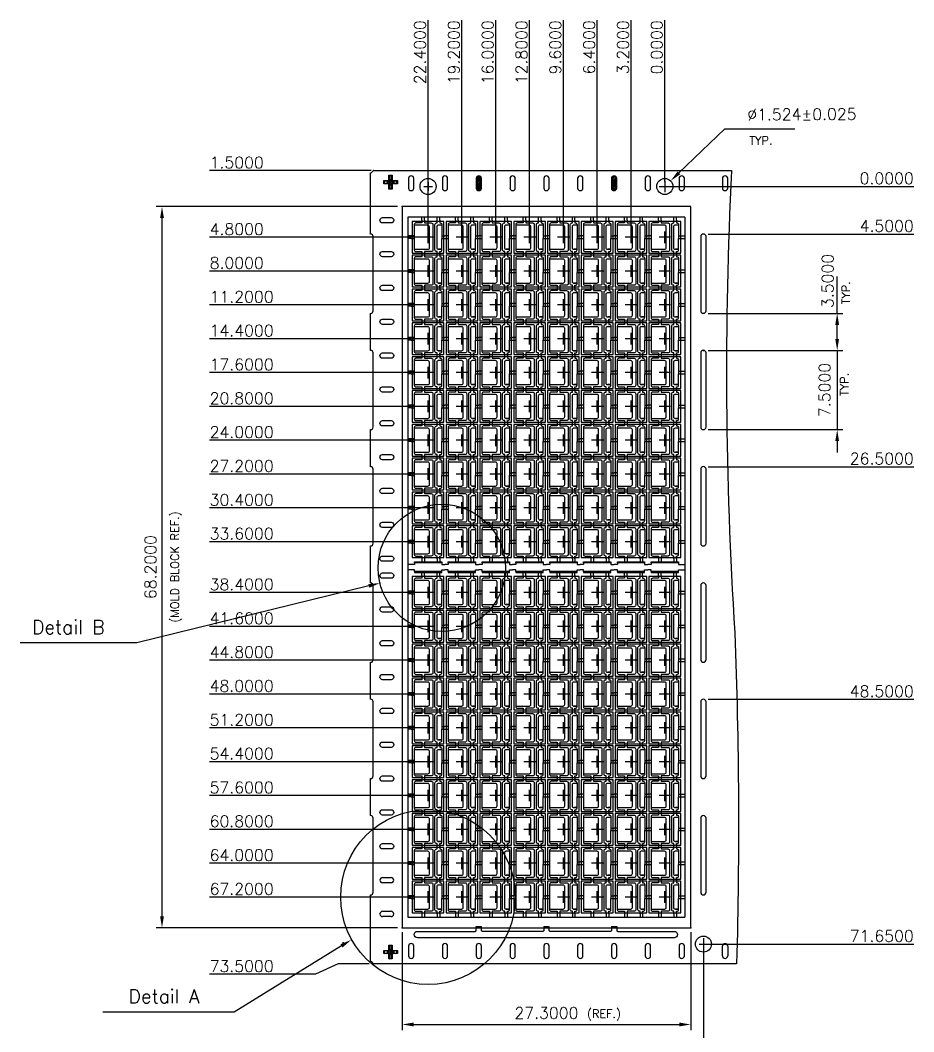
# Model space of a CAD drawing. Extents: x 11 to 275, y 12 to 390.
# Drawn here: x 39.7 to 234.2, y 169.8 to 389.9 of the extents above; entities that cross this region are included whole.
import ezdxf
from ezdxf.enums import TextEntityAlignment as Align
from ezdxf.lldxf.tags import DXFTag

# ---------------------------------------------------------------- set-up
doc = ezdxf.new("R2010")
doc.units = 0
doc.header["$LTSCALE"] = 8
doc.header["$MEASUREMENT"] = 0
for name, color, linetype in [('CEN', 3, 'CENTER'), ('COIN-LINE', 4, 'Continuous'), ('DIM', 7, 'Continuous'), ('LF-LINE', 1, 'Continuous'), ('PKG-OUT', 3, 'HIDDEN')]:
    doc.layers.add(name, color=color, linetype=linetype)
doc.styles.add('SIMPLEX', font='SIMPLEX.shx', dxfattribs={"height": 3})
tags = doc.linetypes.add('CENTER', pattern=[2, 1.25, -0.25, 0.25, -0.25]).pattern_tags.tags
tags[10:11] = [DXFTag(74, 4), DXFTag(75, 0), DXFTag(340, '0'), DXFTag(46, 1.0), DXFTag(50, 0.0), DXFTag(44, 0.0), DXFTag(45, 0.0)]
tags[8:9] = [DXFTag(74, 4), DXFTag(75, 0), DXFTag(340, '0'), DXFTag(46, 1.0), DXFTag(50, 0.0), DXFTag(44, 0.0), DXFTag(45, 0.0)]
tags[6:7] = [DXFTag(74, 4), DXFTag(75, 0), DXFTag(340, '0'), DXFTag(46, 1.0), DXFTag(50, 0.0), DXFTag(44, 0.0), DXFTag(45, 0.0)]
tags[4:5] = [DXFTag(74, 4), DXFTag(75, 0), DXFTag(340, '0'), DXFTag(46, 1.0), DXFTag(50, 0.0), DXFTag(44, 0.0), DXFTag(45, 0.0)]
tags = doc.linetypes.add('HIDDEN', pattern=[0.375, 0.25, -0.125]).pattern_tags.tags
tags[6:7] = [DXFTag(74, 4), DXFTag(75, 0), DXFTag(340, '0'), DXFTag(46, 1.0), DXFTag(50, 0.0), DXFTag(44, 0.0), DXFTag(45, 0.0)]
tags[4:5] = [DXFTag(74, 4), DXFTag(75, 0), DXFTag(340, '0'), DXFTag(46, 1.0), DXFTag(50, 0.0), DXFTag(44, 0.0), DXFTag(45, 0.0)]

# ---------------------------------------------------------------- blocks, each defined once
blk = doc.blocks.new('1')
at = {"layer": 'LF-LINE'}
for points in [[(127.08, 346.35), (127.08, 345.78), (125.82, 345.78, 0.414214), (125.47, 345.43), (125.47, 342.96), (124.78, 342.96)], [(127.66, 346.35), (127.66, 345.78), (129.15, 345.78, -0.414214), (129.5, 345.43), (129.5, 339.91, -0.414214), (129.15, 339.57), (127.66, 339.57), (127.66, 338.99)], [(130.42, 338.99), (130.42, 339.57), (130.3, 339.57, -0.414214), (129.96, 339.91), (129.96, 345.43, -0.414214), (130.3, 345.78), (130.42, 345.78), (130.42, 346.35)], [(130.99, 346.35), (130.99, 345.78), (131.11, 345.78, -0.414214), (131.45, 345.43), (131.45, 342.96), (132.14, 342.96)], [(124.78, 342.39), (125.47, 342.39), (125.47, 339.91, 0.414214), (125.82, 339.57), (127.08, 339.57), (127.08, 338.99)], [(130.99, 338.99), (130.99, 339.57), (131.11, 339.57, 0.414214), (131.45, 339.91), (131.45, 342.39), (132.14, 342.39)]]:
    blk.add_lwpolyline(points, format="xyb", dxfattribs=at)
at = {"layer": 'PKG-OUT'}
for p, q in [((125.47, 342.96), (125.47, 342.39)), ((131.45, 342.96), (131.45, 342.39))]:
    blk.add_line(p, q, dxfattribs=at)
at = {"layer": 'PKG-OUT', "linetype": 'ByBlock', "lineweight": -2}
blk.add_line((131.38, 340.06), (130.75, 340.06), dxfattribs=at)
at = {"layer": 'PKG-OUT'}
blk.add_lwpolyline([(131.91, 346.12), (125.01, 346.12), (125.01, 339.22), (131.91, 339.22)], close=True, dxfattribs=at)
at = {"layer": 'PKG-OUT', "linetype": 'ByBlock'}
for points in [[(125.47, 340.06), (128.42, 340.06, 0.414214), (128.76, 340.41), (128.76, 344.94, 0.414214), (128.42, 345.28), (125.47, 345.28)], [(131.45, 345.28), (130.69, 345.28, 0.414214), (130.35, 344.94), (130.35, 340.41, 0.414214), (130.69, 340.06), (131.45, 340.06)]]:
    blk.add_lwpolyline(points, format="xyb", dxfattribs=at)
blk = doc.blocks.new('2')
at = {"layer": 'LF-LINE'}
for p, q in [((127.08, 272.75), (127.08, 272.06)), ((127.66, 272.75), (127.66, 272.06)), ((130.42, 272.75), (130.42, 272.06)), ((130.99, 272.75), (130.99, 272.06)), ((127.08, 269.07), (127.08, 269.76)), ((127.66, 269.07), (127.66, 269.76)), ((130.42, 269.07), (130.42, 269.76)), ((130.99, 269.07), (130.99, 269.76))]:
    blk.add_line(p, q, dxfattribs=at)
for points in [[(125.49, 271.83), (125.49, 271.49), (124.78, 271.49)], [(131.43, 271.83), (131.43, 271.49), (132.14, 271.49)], [(125.49, 269.99), (125.49, 270.34), (124.78, 270.34)], [(131.43, 269.99), (131.43, 270.34), (132.14, 270.34)]]:
    blk.add_lwpolyline(points, dxfattribs=at)
for points in [[(125.49, 272.06), (131.43, 272.06), (131.43, 271.83), (125.49, 271.83)], [(125.49, 269.99), (125.49, 269.76), (131.43, 269.76), (131.43, 269.99)]]:
    blk.add_lwpolyline(points, close=True, dxfattribs=at)
blk = doc.blocks.new('SH1')
at = {"layer": 'CEN'}
h = blk.add_hatch(dxfattribs=at)
h.set_pattern_fill('ANSI31', color=256, style=0)
h.paths.add_polyline_path([(-158.2, -37.71), (-157.05, -37.71), (-157.05, -38.86), (-156.36, -38.86), (-156.36, -37.71), (-155.21, -37.71), (-155.21, -37.02), (-156.36, -37.02), (-156.36, -35.87), (-157.05, -35.87), (-157.05, -37.02), (-158.2, -37.02)])
h.paths.add_polyline_path([(-156.47, -37.6), (-156.47, -38.75), (-156.93, -38.75), (-156.93, -37.6), (-158.08, -37.6), (-158.08, -37.14), (-156.93, -37.14), (-156.93, -35.99), (-156.47, -35.99), (-156.47, -37.14), (-155.32, -37.14), (-155.32, -37.6)], flags=16)
h = blk.add_hatch(dxfattribs=at)
h.set_pattern_fill('ANSI31', color=256, style=0)
h.set_pattern_definition([(45, (0, -167.44), (-0.08838835, 0.08838835), [])])
h.paths.add_polyline_path([(-158.2, -205.15), (-157.05, -205.15), (-157.05, -206.3), (-156.36, -206.3), (-156.36, -205.15), (-155.21, -205.15), (-155.21, -204.46), (-156.36, -204.46), (-156.36, -203.31), (-157.05, -203.31), (-157.05, -204.46), (-158.2, -204.46)])
h.paths.add_polyline_path([(-156.47, -205.04), (-156.47, -206.19), (-156.93, -206.19), (-156.93, -205.04), (-158.08, -205.04), (-158.08, -204.58), (-156.93, -204.58), (-156.93, -203.43), (-156.47, -203.43), (-156.47, -204.58), (-155.32, -204.58), (-155.32, -205.04)], flags=16)
at = {"layer": 'PKG-OUT'}
h = blk.add_hatch(dxfattribs=at)
h.set_pattern_fill('ANSI31', color=256, scale=2, style=0)
h.paths.add_polyline_path([(-136.92, -36.56, 1), (-138.07, -36.56), (-138.07, -38.63, 1), (-136.92, -38.63)])
h = blk.add_hatch(dxfattribs=at)
h.set_pattern_fill('ANSI31', color=256, scale=2, style=0)
h.paths.add_polyline_path([(-107.48, -36.56, 1), (-108.63, -36.56), (-108.63, -38.63, 1), (-107.48, -38.63)])
for p, q in [((-83.94, -25.74), (-68.71, -25.74)), ((-173.07, -34.84), (-196.07, -34.84)), ((-160.92, -34.84), (-168.07, -34.84)), ((-173.07, -49.33), (-196.07, -49.33)), ((-148.54, -49.33), (-168.07, -49.33)), ((-173.07, -56.69), (-196.07, -56.69)), ((-148.54, -56.69), (-168.07, -56.69)), ((-173.07, -64.05), (-196.07, -64.05)), ((-148.54, -64.05), (-168.07, -64.05)), ((-173.07, -71.41), (-196.07, -71.41)), ((-148.54, -71.41), (-168.07, -71.41)), ((-173.07, -78.77), (-196.07, -78.77)), ((-148.54, -78.77), (-168.07, -78.77)), ((-173.07, -86.13), (-196.07, -86.13)), ((-148.54, -86.13), (-168.07, -86.13)), ((-173.07, -93.49), (-196.07, -93.49)), ((-148.54, -93.49), (-168.07, -93.49)), ((-173.07, -100.85), (-196.07, -100.85)), ((-148.54, -100.85), (-168.07, -100.85)), ((-173.07, -108.21), (-196.07, -108.21)), ((-148.24, -108.21), (-168.07, -108.21)), ((-173.07, -115.57), (-196.07, -115.57)), ((-148.54, -115.57), (-168.07, -115.57)), ((-173.07, -126.61), (-196.07, -126.61)), ((-148.24, -126.61), (-168.07, -126.61)), ((-173.07, -133.97), (-196.07, -133.97)), ((-148.54, -133.97), (-168.07, -133.97)), ((-211.92, -137.58), (-237.29, -137.58)), ((-173.07, -141.33), (-196.07, -141.33)), ((-148.54, -141.33), (-168.07, -141.33)), ((-173.07, -148.69), (-196.07, -148.69)), ((-148.54, -148.69), (-168.07, -148.69)), ((-173.07, -156.05), (-196.07, -156.05)), ((-148.54, -156.05), (-168.07, -156.05)), ((-173.07, -163.41), (-196.07, -163.41)), ((-148.54, -163.41), (-168.07, -163.41)), ((-173.07, -170.77), (-196.07, -170.77)), ((-148.54, -170.77), (-168.07, -170.77)), ((-173.07, -178.13), (-196.07, -178.13)), ((-148.54, -178.13), (-168.07, -178.13)), ((-173.07, -185.49), (-196.07, -185.49)), ((-148.54, -185.49), (-168.07, -185.49)), ((-173.07, -192.85), (-196.07, -192.85)), ((-148.54, -192.85), (-168.07, -192.85)), ((-88.62, -201.78), (-88.62, -214.34)), ((-161.38, -207.34), (-168.07, -207.34)), ((-173.07, -209.64), (-196.07, -209.64)), ((-190.72, -217.87), (-219.34, -217.87)), ((-88.62, -219.34), (-88.62, -234.98))]:
    blk.add_line(p, q)
for centre, radius in [((-145.57, -121.26), 13.85), ((-148.54, -192.85), 19.01)]:
    blk.add_circle(centre, radius)
at = {"layer": 'CEN'}
for p, q in [((-155.87, -37.37), (-157.53, -37.37)), ((-156.7, -38.06), (-156.7, -36.68)), ((-148.54, -37.36), (-148.54, -39.21)), ((-149.46, -38.29), (-147.61, -38.29)), ((-97.8, -38.29), (-96.23, -38.29)), ((-97.02, -37.5), (-97.02, -39.07)), ((-88.62, -202.15), (-88.62, -204.01)), ((-156.7, -204.12), (-156.7, -205.5)), ((-89.55, -203.08), (-87.69, -203.08)), ((-155.87, -204.81), (-157.53, -204.81))]:
    blk.add_line(p, q, dxfattribs=at)
at = {"layer": 'CEN', "lineweight": -2}
for p, q in [((-97.02, -37.04), (-97.02, -39.54)), ((-98.27, -38.29), (-95.77, -38.29))]:
    blk.add_line(p, q, dxfattribs=at)
at = {"layer": 'CEN', "ltscale": 0.01}
for p, q in [((-148.54, -50.59), (-148.54, -48.06)), ((-141.18, -50.59), (-141.18, -48.06)), ((-133.82, -50.59), (-133.82, -48.06)), ((-126.46, -50.59), (-126.46, -48.06)), ((-119.1, -50.59), (-119.1, -48.06)), ((-111.74, -50.59), (-111.74, -48.06)), ((-104.38, -50.59), (-104.38, -48.06)), ((-97.02, -50.59), (-97.02, -48.06)), ((-147.27, -49.33), (-149.8, -49.33)), ((-139.91, -49.33), (-142.44, -49.33)), ((-132.55, -49.33), (-135.08, -49.33)), ((-125.19, -49.33), (-127.72, -49.33)), ((-117.83, -49.33), (-120.36, -49.33)), ((-110.47, -49.33), (-113, -49.33)), ((-103.11, -49.33), (-105.64, -49.33)), ((-95.75, -49.33), (-98.28, -49.33)), ((-147.27, -56.69), (-149.8, -56.69)), ((-148.54, -57.95), (-148.54, -55.42)), ((-139.91, -56.69), (-142.44, -56.69)), ((-141.18, -57.95), (-141.18, -55.42)), ((-132.55, -56.69), (-135.08, -56.69)), ((-133.82, -57.95), (-133.82, -55.42)), ((-125.19, -56.69), (-127.72, -56.69)), ((-126.46, -57.95), (-126.46, -55.42)), ((-117.83, -56.69), (-120.36, -56.69)), ((-119.1, -57.95), (-119.1, -55.42)), ((-110.47, -56.69), (-113, -56.69)), ((-111.74, -57.95), (-111.74, -55.42)), ((-103.11, -56.69), (-105.64, -56.69)), ((-104.38, -57.95), (-104.38, -55.42)), ((-95.75, -56.69), (-98.28, -56.69)), ((-97.02, -57.95), (-97.02, -55.42)), ((-148.54, -65.31), (-148.54, -62.78)), ((-141.18, -65.31), (-141.18, -62.78)), ((-133.82, -65.31), (-133.82, -62.78)), ((-126.46, -65.31), (-126.46, -62.78)), ((-119.1, -65.31), (-119.1, -62.78)), ((-111.74, -65.31), (-111.74, -62.78)), ((-104.38, -65.31), (-104.38, -62.78)), ((-97.02, -65.31), (-97.02, -62.78)), ((-147.27, -64.05), (-149.8, -64.05)), ((-139.91, -64.05), (-142.44, -64.05)), ((-132.55, -64.05), (-135.08, -64.05)), ((-125.19, -64.05), (-127.72, -64.05)), ((-117.83, -64.05), (-120.36, -64.05)), ((-110.47, -64.05), (-113, -64.05)), ((-103.11, -64.05), (-105.64, -64.05)), ((-95.75, -64.05), (-98.28, -64.05)), ((-148.54, -72.67), (-148.54, -70.14)), ((-141.18, -72.67), (-141.18, -70.14)), ((-133.82, -72.67), (-133.82, -70.14)), ((-126.46, -72.67), (-126.46, -70.14)), ((-119.1, -72.67), (-119.1, -70.14)), ((-111.74, -72.67), (-111.74, -70.14)), ((-104.38, -72.67), (-104.38, -70.14)), ((-97.02, -72.67), (-97.02, -70.14)), ((-147.27, -71.41), (-149.8, -71.41)), ((-139.91, -71.41), (-142.44, -71.41)), ((-132.55, -71.41), (-135.08, -71.41)), ((-125.19, -71.41), (-127.72, -71.41)), ((-117.83, -71.41), (-120.36, -71.41)), ((-110.47, -71.41), (-113, -71.41)), ((-103.11, -71.41), (-105.64, -71.41)), ((-95.75, -71.41), (-98.28, -71.41)), ((-147.27, -78.77), (-149.8, -78.77)), ((-148.54, -80.03), (-148.54, -77.5)), ((-139.91, -78.77), (-142.44, -78.77)), ((-141.18, -80.03), (-141.18, -77.5)), ((-132.55, -78.77), (-135.08, -78.77)), ((-133.82, -80.03), (-133.82, -77.5)), ((-125.19, -78.77), (-127.72, -78.77)), ((-126.46, -80.03), (-126.46, -77.5)), ((-117.83, -78.77), (-120.36, -78.77)), ((-119.1, -80.03), (-119.1, -77.5)), ((-110.47, -78.77), (-113, -78.77)), ((-111.74, -80.03), (-111.74, -77.5)), ((-103.11, -78.77), (-105.64, -78.77)), ((-104.38, -80.03), (-104.38, -77.5)), ((-95.75, -78.77), (-98.28, -78.77)), ((-97.02, -80.03), (-97.02, -77.5)), ((-148.54, -87.39), (-148.54, -84.86)), ((-141.18, -87.39), (-141.18, -84.86)), ((-133.82, -87.39), (-133.82, -84.86)), ((-126.46, -87.39), (-126.46, -84.86)), ((-119.1, -87.39), (-119.1, -84.86)), ((-111.74, -87.39), (-111.74, -84.86)), ((-104.38, -87.39), (-104.38, -84.86)), ((-97.02, -87.39), (-97.02, -84.86)), ((-147.27, -86.13), (-149.8, -86.13)), ((-139.91, -86.13), (-142.44, -86.13)), ((-132.55, -86.13), (-135.08, -86.13)), ((-125.19, -86.13), (-127.72, -86.13)), ((-117.83, -86.13), (-120.36, -86.13)), ((-110.47, -86.13), (-113, -86.13)), ((-103.11, -86.13), (-105.64, -86.13)), ((-95.75, -86.13), (-98.28, -86.13)), ((-148.54, -94.75), (-148.54, -92.22)), ((-141.18, -94.75), (-141.18, -92.22)), ((-133.82, -94.75), (-133.82, -92.22)), ((-126.46, -94.75), (-126.46, -92.22)), ((-119.1, -94.75), (-119.1, -92.22)), ((-111.74, -94.75), (-111.74, -92.22)), ((-104.38, -94.75), (-104.38, -92.22)), ((-97.02, -94.75), (-97.02, -92.22)), ((-147.27, -93.49), (-149.8, -93.49)), ((-139.91, -93.49), (-142.44, -93.49)), ((-132.55, -93.49), (-135.08, -93.49)), ((-125.19, -93.49), (-127.72, -93.49)), ((-117.83, -93.49), (-120.36, -93.49)), ((-110.47, -93.49), (-113, -93.49)), ((-103.11, -93.49), (-105.64, -93.49)), ((-95.75, -93.49), (-98.28, -93.49)), ((-147.27, -100.85), (-149.8, -100.85)), ((-148.54, -102.11), (-148.54, -99.58)), ((-139.91, -100.85), (-142.44, -100.85)), ((-141.18, -102.11), (-141.18, -99.58)), ((-132.55, -100.85), (-135.08, -100.85)), ((-133.82, -102.11), (-133.82, -99.58)), ((-125.19, -100.85), (-127.72, -100.85)), ((-126.46, -102.11), (-126.46, -99.58)), ((-117.83, -100.85), (-120.36, -100.85)), ((-119.1, -102.11), (-119.1, -99.58)), ((-110.47, -100.85), (-113, -100.85)), ((-111.74, -102.11), (-111.74, -99.58)), ((-103.11, -100.85), (-105.64, -100.85)), ((-104.38, -102.11), (-104.38, -99.58)), ((-95.75, -100.85), (-98.28, -100.85)), ((-97.02, -102.11), (-97.02, -99.58)), ((-148.54, -109.47), (-148.54, -106.94)), ((-141.18, -109.47), (-141.18, -106.94)), ((-133.82, -109.47), (-133.82, -106.94)), ((-126.46, -109.47), (-126.46, -106.94)), ((-119.1, -109.47), (-119.1, -106.94)), ((-111.74, -109.47), (-111.74, -106.94)), ((-104.38, -109.47), (-104.38, -106.94)), ((-97.02, -109.47), (-97.02, -106.94)), ((-147.27, -108.21), (-149.8, -108.21)), ((-139.91, -108.21), (-142.44, -108.21)), ((-132.55, -108.21), (-135.08, -108.21)), ((-125.19, -108.21), (-127.72, -108.21)), ((-117.83, -108.21), (-120.36, -108.21)), ((-110.47, -108.21), (-113, -108.21)), ((-103.11, -108.21), (-105.64, -108.21)), ((-95.75, -108.21), (-98.28, -108.21)), ((-148.54, -116.83), (-148.54, -114.3)), ((-141.18, -116.83), (-141.18, -114.3)), ((-133.82, -116.83), (-133.82, -114.3)), ((-126.46, -116.83), (-126.46, -114.3)), ((-119.1, -116.83), (-119.1, -114.3)), ((-111.74, -116.83), (-111.74, -114.3)), ((-104.38, -116.83), (-104.38, -114.3)), ((-97.02, -116.83), (-97.02, -114.3)), ((-147.27, -115.57), (-149.8, -115.57)), ((-139.91, -115.57), (-142.44, -115.57)), ((-132.55, -115.57), (-135.08, -115.57)), ((-125.19, -115.57), (-127.72, -115.57)), ((-117.83, -115.57), (-120.36, -115.57)), ((-110.47, -115.57), (-113, -115.57)), ((-103.11, -115.57), (-105.64, -115.57)), ((-95.75, -115.57), (-98.28, -115.57)), ((-148.54, -127.87), (-148.54, -125.34)), ((-141.18, -127.87), (-141.18, -125.34)), ((-133.82, -127.87), (-133.82, -125.34)), ((-126.46, -127.87), (-126.46, -125.34)), ((-119.1, -127.87), (-119.1, -125.34)), ((-111.74, -127.87), (-111.74, -125.34)), ((-104.38, -127.87), (-104.38, -125.34)), ((-97.02, -127.87), (-97.02, -125.34)), ((-147.27, -126.61), (-149.8, -126.61)), ((-139.91, -126.61), (-142.44, -126.61)), ((-132.55, -126.61), (-135.08, -126.61)), ((-125.19, -126.61), (-127.72, -126.61)), ((-117.83, -126.61), (-120.36, -126.61)), ((-110.47, -126.61), (-113, -126.61)), ((-103.11, -126.61), (-105.64, -126.61)), ((-95.75, -126.61), (-98.28, -126.61)), ((-147.27, -133.97), (-149.8, -133.97)), ((-148.54, -135.23), (-148.54, -132.7)), ((-139.91, -133.97), (-142.44, -133.97)), ((-141.18, -135.23), (-141.18, -132.7)), ((-132.55, -133.97), (-135.08, -133.97)), ((-133.82, -135.23), (-133.82, -132.7)), ((-125.19, -133.97), (-127.72, -133.97)), ((-126.46, -135.23), (-126.46, -132.7)), ((-117.83, -133.97), (-120.36, -133.97)), ((-119.1, -135.23), (-119.1, -132.7)), ((-110.47, -133.97), (-113, -133.97)), ((-111.74, -135.23), (-111.74, -132.7)), ((-103.11, -133.97), (-105.64, -133.97)), ((-104.38, -135.23), (-104.38, -132.7)), ((-95.75, -133.97), (-98.28, -133.97)), ((-97.02, -135.23), (-97.02, -132.7)), ((-148.54, -142.59), (-148.54, -140.06)), ((-141.18, -142.59), (-141.18, -140.06)), ((-133.82, -142.59), (-133.82, -140.06)), ((-126.46, -142.59), (-126.46, -140.06)), ((-119.1, -142.59), (-119.1, -140.06)), ((-111.74, -142.59), (-111.74, -140.06)), ((-104.38, -142.59), (-104.38, -140.06)), ((-97.02, -142.59), (-97.02, -140.06)), ((-147.27, -141.33), (-149.8, -141.33)), ((-139.91, -141.33), (-142.44, -141.33)), ((-132.55, -141.33), (-135.08, -141.33)), ((-125.19, -141.33), (-127.72, -141.33)), ((-117.83, -141.33), (-120.36, -141.33)), ((-110.47, -141.33), (-113, -141.33)), ((-103.11, -141.33), (-105.64, -141.33)), ((-95.75, -141.33), (-98.28, -141.33)), ((-147.27, -148.69), (-149.8, -148.69)), ((-148.54, -149.95), (-148.54, -147.42)), ((-139.91, -148.69), (-142.44, -148.69)), ((-141.18, -149.95), (-141.18, -147.42)), ((-132.55, -148.69), (-135.08, -148.69)), ((-133.82, -149.95), (-133.82, -147.42)), ((-125.19, -148.69), (-127.72, -148.69)), ((-126.46, -149.95), (-126.46, -147.42)), ((-117.83, -148.69), (-120.36, -148.69)), ((-119.1, -149.95), (-119.1, -147.42)), ((-110.47, -148.69), (-113, -148.69)), ((-111.74, -149.95), (-111.74, -147.42)), ((-103.11, -148.69), (-105.64, -148.69)), ((-104.38, -149.95), (-104.38, -147.42)), ((-95.75, -148.69), (-98.28, -148.69)), ((-97.02, -149.95), (-97.02, -147.42)), ((-147.27, -156.05), (-149.8, -156.05)), ((-148.54, -157.31), (-148.54, -154.78)), ((-139.91, -156.05), (-142.44, -156.05)), ((-141.18, -157.31), (-141.18, -154.78)), ((-132.55, -156.05), (-135.08, -156.05)), ((-133.82, -157.31), (-133.82, -154.78)), ((-125.19, -156.05), (-127.72, -156.05)), ((-126.46, -157.31), (-126.46, -154.78)), ((-117.83, -156.05), (-120.36, -156.05)), ((-119.1, -157.31), (-119.1, -154.78)), ((-110.47, -156.05), (-113, -156.05)), ((-111.74, -157.31), (-111.74, -154.78)), ((-103.11, -156.05), (-105.64, -156.05)), ((-104.38, -157.31), (-104.38, -154.78)), ((-95.75, -156.05), (-98.28, -156.05)), ((-97.02, -157.31), (-97.02, -154.78)), ((-148.54, -164.67), (-148.54, -162.14)), ((-141.18, -164.67), (-141.18, -162.14)), ((-133.82, -164.67), (-133.82, -162.14)), ((-126.46, -164.67), (-126.46, -162.14)), ((-119.1, -164.67), (-119.1, -162.14)), ((-111.74, -164.67), (-111.74, -162.14)), ((-104.38, -164.67), (-104.38, -162.14)), ((-97.02, -164.67), (-97.02, -162.14)), ((-147.27, -163.41), (-149.8, -163.41)), ((-139.91, -163.41), (-142.44, -163.41)), ((-132.55, -163.41), (-135.08, -163.41)), ((-125.19, -163.41), (-127.72, -163.41)), ((-117.83, -163.41), (-120.36, -163.41)), ((-110.47, -163.41), (-113, -163.41)), ((-103.11, -163.41), (-105.64, -163.41)), ((-95.75, -163.41), (-98.28, -163.41)), ((-147.27, -170.77), (-149.8, -170.77)), ((-148.54, -172.03), (-148.54, -169.5)), ((-139.91, -170.77), (-142.44, -170.77)), ((-141.18, -172.03), (-141.18, -169.5)), ((-132.55, -170.77), (-135.08, -170.77)), ((-133.82, -172.03), (-133.82, -169.5)), ((-125.19, -170.77), (-127.72, -170.77)), ((-126.46, -172.03), (-126.46, -169.5)), ((-117.83, -170.77), (-120.36, -170.77)), ((-119.1, -172.03), (-119.1, -169.5)), ((-110.47, -170.77), (-113, -170.77)), ((-111.74, -172.03), (-111.74, -169.5)), ((-103.11, -170.77), (-105.64, -170.77)), ((-104.38, -172.03), (-104.38, -169.5)), ((-95.75, -170.77), (-98.28, -170.77)), ((-97.02, -172.03), (-97.02, -169.5)), ((-147.27, -178.13), (-149.8, -178.13)), ((-148.54, -179.39), (-148.54, -176.86)), ((-139.91, -178.13), (-142.44, -178.13)), ((-141.18, -179.39), (-141.18, -176.86)), ((-132.55, -178.13), (-135.08, -178.13)), ((-133.82, -179.39), (-133.82, -176.86)), ((-125.19, -178.13), (-127.72, -178.13)), ((-126.46, -179.39), (-126.46, -176.86)), ((-117.83, -178.13), (-120.36, -178.13)), ((-119.1, -179.39), (-119.1, -176.86)), ((-110.47, -178.13), (-113, -178.13)), ((-111.74, -179.39), (-111.74, -176.86)), ((-103.11, -178.13), (-105.64, -178.13)), ((-104.38, -179.39), (-104.38, -176.86)), ((-95.75, -178.13), (-98.28, -178.13)), ((-97.02, -179.39), (-97.02, -176.86)), ((-148.54, -186.75), (-148.54, -184.22)), ((-141.18, -186.75), (-141.18, -184.22)), ((-133.82, -186.75), (-133.82, -184.22)), ((-126.46, -186.75), (-126.46, -184.22)), ((-119.1, -186.75), (-119.1, -184.22)), ((-111.74, -186.75), (-111.74, -184.22)), ((-104.38, -186.75), (-104.38, -184.22)), ((-97.02, -186.75), (-97.02, -184.22)), ((-147.27, -185.49), (-149.8, -185.49)), ((-139.91, -185.49), (-142.44, -185.49)), ((-132.55, -185.49), (-135.08, -185.49)), ((-125.19, -185.49), (-127.72, -185.49)), ((-117.83, -185.49), (-120.36, -185.49)), ((-110.47, -185.49), (-113, -185.49)), ((-103.11, -185.49), (-105.64, -185.49)), ((-95.75, -185.49), (-98.28, -185.49)), ((-147.27, -192.85), (-149.8, -192.85)), ((-148.54, -194.11), (-148.54, -191.58)), ((-139.91, -192.85), (-142.44, -192.85)), ((-141.18, -194.11), (-141.18, -191.58)), ((-132.55, -192.85), (-135.08, -192.85)), ((-133.82, -194.11), (-133.82, -191.58)), ((-125.19, -192.85), (-127.72, -192.85)), ((-126.46, -194.11), (-126.46, -191.58)), ((-117.83, -192.85), (-120.36, -192.85)), ((-119.1, -194.11), (-119.1, -191.58)), ((-110.47, -192.85), (-113, -192.85)), ((-111.74, -194.11), (-111.74, -191.58)), ((-103.11, -192.85), (-105.64, -192.85)), ((-104.38, -194.11), (-104.38, -191.58)), ((-95.75, -192.85), (-98.28, -192.85)), ((-97.02, -194.11), (-97.02, -191.58))]:
    blk.add_line(p, q, dxfattribs=at)
at = {"layer": 'COIN-LINE'}
for p, q in [((-148.54, -27.84), (-148.54, -22.84)), ((-141.18, -27.84), (-141.18, -22.84)), ((-133.82, -27.84), (-133.82, -22.84)), ((-126.46, -27.84), (-126.46, -22.84)), ((-119.1, -27.84), (-119.1, -22.84)), ((-111.74, -27.84), (-111.74, -22.84)), ((-104.38, -27.84), (-104.38, -22.84)), ((-97.02, -27.84), (-97.02, -22.84)), ((-168.07, -34.84), (-173.07, -34.84)), ((-70.85, -38.29), (-65.85, -38.29)), ((-168.07, -49.33), (-173.07, -49.33)), ((-70.85, -48.64), (-65.85, -48.64)), ((-168.07, -56.69), (-173.07, -56.69)), ((-168.07, -64.05), (-173.07, -64.05)), ((-168.07, -71.41), (-173.07, -71.41)), ((-168.07, -78.77), (-173.07, -78.77)), ((-168.07, -86.13), (-173.07, -86.13)), ((-168.07, -93.49), (-173.07, -93.49)), ((-168.07, -100.85), (-173.07, -100.85)), ((-70.85, -99.24), (-65.85, -99.24)), ((-168.07, -108.21), (-173.07, -108.21)), ((-168.07, -115.57), (-173.07, -115.57)), ((-168.07, -126.61), (-173.07, -126.61)), ((-168.07, -133.97), (-173.07, -133.97)), ((-168.07, -141.33), (-173.07, -141.33)), ((-168.07, -148.69), (-173.07, -148.69)), ((-70.85, -149.84), (-65.85, -149.84)), ((-168.07, -156.05), (-173.07, -156.05)), ((-168.07, -163.41), (-173.07, -163.41)), ((-168.07, -170.77), (-173.07, -170.77)), ((-168.07, -178.13), (-173.07, -178.13)), ((-168.07, -185.49), (-173.07, -185.49)), ((-168.07, -192.85), (-173.07, -192.85)), ((-70.85, -203.08), (-65.85, -203.08)), ((-168.07, -207.34), (-173.07, -209.64)), ((-88.62, -214.34), (-88.62, -219.34))]:
    blk.add_line(p, q, dxfattribs=at)
at = {"layer": 'DIM'}
for p, q in [((-148.54, -22.84), (-148.54, -2.14)), ((-141.18, -22.84), (-141.18, -2.14)), ((-133.82, -22.84), (-133.82, -2.14)), ((-126.46, -22.84), (-126.46, -2.14)), ((-119.1, -22.84), (-119.1, -2.14)), ((-111.74, -22.84), (-111.74, -2.14)), ((-104.38, -22.84), (-104.38, -2.14)), ((-97.02, -22.84), (-97.02, -2.14)), ((-148.54, -37.29), (-148.54, -27.84)), ((-148.54, -48.33), (-148.54, -27.84)), ((-141.18, -48.33), (-141.18, -27.84)), ((-133.82, -48.33), (-133.82, -27.84)), ((-126.46, -48.33), (-126.46, -27.84)), ((-119.1, -48.33), (-119.1, -27.84)), ((-111.74, -48.33), (-111.74, -27.84)), ((-104.38, -48.33), (-104.38, -27.84)), ((-97.02, -37.29), (-97.02, -27.84)), ((-95.77, -38.29), (-70.85, -38.29)), ((-65.85, -38.29), (-42.85, -38.29)), ((-87.62, -48.64), (-70.85, -48.64)), ((-65.85, -48.64), (-42.85, -48.64)), ((-59.52, -73.94), (-59.51, -91.19)), ((-87.62, -99.24), (-70.85, -99.24)), ((-65.85, -99.24), (-42.85, -99.24)), ((-87.62, -149.84), (-70.85, -149.84)), ((-65.85, -149.84), (-42.85, -149.84)), ((-87.69, -203.08), (-70.85, -203.08)), ((-65.85, -203.08), (-42.85, -203.08))]:
    blk.add_line(p, q, dxfattribs=at)
at = {"layer": 'DIM', "lineweight": -2}
for p, q in [((-93.95, -35.34), (-83.94, -25.74)), ((-59.52, -65.89), (-59.52, -57.89)), ((-87.62, -65.89), (-58.27, -65.89)), ((-59.52, -71.44), (-59.52, -68.39)), ((-59.51, -71.44), (-59.51, -68.94)), ((-87.62, -73.94), (-58.26, -73.94)), ((-87.62, -73.94), (-58.27, -73.94)), ((-87.62, -91.19), (-58.26, -91.19)), ((-59.51, -93.69), (-59.51, -96.19)), ((-161.44, -125.16), (-211.92, -137.58)), ((-167.38, -203.47), (-190.72, -217.87))]:
    blk.add_line(p, q, dxfattribs=at)
at = {"layer": 'DIM', "color": 7, "lineweight": -2}
for p, q in [((-155.17, -42.66), (-207.69, -42.66)), ((-206.44, -45.16), (-206.44, -197.02)), ((-155.17, -199.52), (-207.69, -199.52)), ((-154.17, -200.52), (-154.17, -221.82)), ((-91.38, -200.52), (-91.38, -221.82)), ((-151.67, -220.57), (-93.88, -220.57))]:
    blk.add_line(p, q, dxfattribs=at)
at = {"layer": 'DIM', "color": 7}
for p in [(-160.38, -34.84), (-154.17, -42.66), (-154.17, -199.52), (-154.17, -199.52), (-91.38, -199.52)]:
    blk.add_point(p, dxfattribs=at)
at = {"layer": 'DIM'}
for p in [(-88.62, -73.94), (-88.62, -73.94), (-132.12, -117.95), (-159.01, -124.57), (-134.66, -182.86), (-167.02, -202.83)]:
    blk.add_point(p, dxfattribs=at)
for points in [[(-95.75, -37.07), (-93.66, -35.64), (-94.24, -35.04)], [(-59.52, -65.89), (-59.1, -68.39), (-59.93, -68.39)], [(-59.51, -73.94), (-59.1, -71.44), (-59.93, -71.44)], [(-59.52, -73.94), (-59.1, -71.44), (-59.93, -71.44)], [(-59.51, -91.19), (-59.1, -93.69), (-59.93, -93.69)], [(-159.01, -124.57), (-161.54, -124.76), (-161.34, -125.57)], [(-165.25, -202.16), (-167.6, -203.11), (-167.16, -203.82)]]:
    blk.add_solid(points, dxfattribs=at)
at = {"layer": 'DIM', "color": 7}
for points in [[(-206.44, -42.66), (-206.85, -45.16), (-206.02, -45.16)], [(-206.44, -199.52), (-206.85, -197.02), (-206.02, -197.02)], [(-154.17, -220.57), (-151.67, -220.98), (-151.67, -220.15)], [(-91.38, -220.57), (-93.88, -220.98), (-93.88, -220.15)]]:
    blk.add_solid(points, dxfattribs=at)
at = {"layer": 'LF-LINE'}
for p, q in [((-160.38, -34.84), (-82.52, -34.84)), ((-161.07, -48.64), (-161.07, -35.34)), ((-152.79, -36.56), (-152.79, -38.63)), ((-151.64, -38.63), (-151.64, -36.56)), ((-145.43, -36.56), (-145.43, -38.63)), ((-144.28, -38.63), (-144.28, -36.56)), ((-130.71, -36.56), (-130.71, -38.63)), ((-129.56, -38.63), (-129.56, -36.56)), ((-123.35, -36.56), (-123.35, -38.63)), ((-122.2, -38.63), (-122.2, -36.56)), ((-115.99, -36.56), (-115.99, -38.63)), ((-114.84, -38.63), (-114.84, -36.56)), ((-101.27, -36.56), (-101.27, -38.63)), ((-100.12, -38.63), (-100.12, -36.56)), ((-93.91, -36.56), (-93.91, -38.63)), ((-92.76, -38.63), (-92.76, -36.56)), ((-84.48, -36.56), (-84.48, -38.63)), ((-83.33, -38.63), (-83.33, -36.56)), ((-152.91, -44.96), (-152.91, -197.22)), ((-92.65, -44.96), (-152.91, -44.96)), ((-149.92, -45.65), (-149.92, -44.96)), ((-149.34, -45.65), (-149.34, -44.96)), ((-146.58, -45.65), (-146.58, -44.96)), ((-146.01, -45.65), (-146.01, -44.96)), ((-142.56, -45.65), (-142.56, -44.96)), ((-141.98, -45.65), (-141.98, -44.96)), ((-139.22, -45.65), (-139.22, -44.96)), ((-138.65, -45.65), (-138.65, -44.96)), ((-135.2, -45.65), (-135.2, -44.96)), ((-134.62, -45.65), (-134.62, -44.96)), ((-131.86, -45.65), (-131.86, -44.96)), ((-131.29, -45.65), (-131.29, -44.96)), ((-127.84, -45.65), (-127.84, -44.96)), ((-127.26, -45.65), (-127.26, -44.96)), ((-124.5, -45.65), (-124.5, -44.96)), ((-123.93, -45.65), (-123.93, -44.96)), ((-120.48, -45.65), (-120.48, -44.96)), ((-119.9, -45.65), (-119.9, -44.96)), ((-117.14, -45.65), (-117.14, -44.96)), ((-116.57, -45.65), (-116.57, -44.96)), ((-113.12, -45.65), (-113.12, -44.96)), ((-112.54, -45.65), (-112.54, -44.96)), ((-109.78, -45.65), (-109.78, -44.96)), ((-109.21, -45.65), (-109.21, -44.96)), ((-105.76, -45.65), (-105.76, -44.96)), ((-105.18, -45.65), (-105.18, -44.96)), ((-102.42, -45.65), (-102.42, -44.96)), ((-101.85, -45.65), (-101.85, -44.96)), ((-98.4, -45.65), (-98.4, -44.96)), ((-97.82, -45.65), (-97.82, -44.96)), ((-95.06, -45.65), (-95.06, -44.96)), ((-94.49, -45.65), (-94.49, -44.96)), ((-92.65, -44.96), (-92.65, -197.22)), ((-152.22, -49.04), (-152.91, -49.04)), ((-152.22, -49.61), (-152.91, -49.61)), ((-93.34, -49.04), (-92.65, -49.04)), ((-93.34, -49.61), (-92.65, -49.61)), ((-152.22, -56.4), (-152.91, -56.4)), ((-152.22, -56.97), (-152.91, -56.97)), ((-93.34, -56.4), (-92.65, -56.4)), ((-93.34, -56.97), (-92.65, -56.97)), ((-152.22, -63.76), (-152.91, -63.76)), ((-93.34, -63.76), (-92.65, -63.76)), ((-161.07, -73.94), (-161.07, -65.89)), ((-152.22, -64.33), (-152.91, -64.33)), ((-93.34, -64.33), (-92.65, -64.33)), ((-152.22, -71.12), (-152.91, -71.12)), ((-152.22, -71.69), (-152.91, -71.69)), ((-93.34, -71.12), (-92.65, -71.12)), ((-93.34, -71.69), (-92.65, -71.69)), ((-152.22, -78.48), (-152.91, -78.48)), ((-152.22, -79.05), (-152.91, -79.05)), ((-93.34, -78.48), (-92.65, -78.48)), ((-93.34, -79.05), (-92.65, -79.05)), ((-152.22, -85.84), (-152.91, -85.84)), ((-152.22, -86.41), (-152.91, -86.41)), ((-93.34, -85.84), (-92.65, -85.84)), ((-93.34, -86.41), (-92.65, -86.41)), ((-161.07, -99.24), (-161.07, -91.19)), ((-152.22, -93.2), (-152.91, -93.2)), ((-152.22, -93.77), (-152.91, -93.77)), ((-93.34, -93.2), (-92.65, -93.2)), ((-93.34, -93.77), (-92.65, -93.77)), ((-152.22, -100.56), (-152.91, -100.56)), ((-152.22, -101.13), (-152.91, -101.13)), ((-93.34, -100.56), (-92.65, -100.56)), ((-93.34, -101.13), (-92.65, -101.13)), ((-152.22, -107.92), (-152.91, -107.92)), ((-152.22, -108.49), (-152.91, -108.49)), ((-93.34, -107.92), (-92.65, -107.92)), ((-93.34, -108.49), (-92.65, -108.49)), ((-161.07, -124.54), (-161.07, -116.49)), ((-152.22, -115.28), (-152.91, -115.28)), ((-152.22, -115.85), (-152.91, -115.85)), ((-93.34, -115.28), (-92.65, -115.28)), ((-93.34, -115.85), (-92.65, -115.85)), ((-152.22, -120.51), (-152.91, -120.51)), ((-93.34, -120.51), (-92.65, -120.51)), ((-152.22, -121.66), (-152.91, -121.66)), ((-93.34, -121.66), (-92.65, -121.66)), ((-152.22, -126.32), (-152.91, -126.32)), ((-152.22, -126.89), (-152.91, -126.89)), ((-93.34, -126.32), (-92.65, -126.32)), ((-93.34, -126.89), (-92.65, -126.89)), ((-152.22, -133.68), (-152.91, -133.68)), ((-93.34, -133.68), (-92.65, -133.68)), ((-152.22, -134.25), (-152.91, -134.25)), ((-93.34, -134.25), (-92.65, -134.25)), ((-161.07, -149.84), (-161.07, -141.79)), ((-152.22, -141.04), (-152.91, -141.04)), ((-152.22, -141.61), (-152.91, -141.61)), ((-93.34, -141.04), (-92.65, -141.04)), ((-93.34, -141.61), (-92.65, -141.61)), ((-152.22, -148.4), (-152.91, -148.4)), ((-152.22, -148.97), (-152.91, -148.97)), ((-93.34, -148.4), (-92.65, -148.4)), ((-93.34, -148.97), (-92.65, -148.97)), ((-152.22, -155.76), (-152.91, -155.76)), ((-93.34, -155.76), (-92.65, -155.76)), ((-152.22, -156.33), (-152.91, -156.33)), ((-93.34, -156.33), (-92.65, -156.33)), ((-152.22, -163.12), (-152.91, -163.12)), ((-152.22, -163.69), (-152.91, -163.69)), ((-93.34, -163.12), (-92.65, -163.12)), ((-93.34, -163.69), (-92.65, -163.69)), ((-161.07, -175.14), (-161.07, -167.09)), ((-152.22, -170.48), (-152.91, -170.48)), ((-152.22, -171.05), (-152.91, -171.05)), ((-93.34, -170.48), (-92.65, -170.48)), ((-93.34, -171.05), (-92.65, -171.05)), ((-160.5, -191.81), (-160.5, -175.71)), ((-152.22, -177.84), (-152.91, -177.84)), ((-93.34, -177.84), (-92.65, -177.84)), ((-152.22, -178.41), (-152.91, -178.41)), ((-93.34, -178.41), (-92.65, -178.41)), ((-152.22, -185.2), (-152.91, -185.2)), ((-152.22, -185.77), (-152.91, -185.77)), ((-93.34, -185.2), (-92.65, -185.2)), ((-93.34, -185.77), (-92.65, -185.77)), ((-158.43, -188.59), (-156.59, -188.59)), ((-156.59, -189.74), (-158.43, -189.74)), ((-161.07, -206.84), (-161.07, -192.39)), ((-152.22, -192.56), (-152.91, -192.56)), ((-152.22, -193.13), (-152.91, -193.13)), ((-93.34, -192.56), (-92.65, -192.56)), ((-93.34, -193.13), (-92.65, -193.13)), ((-158.43, -195.95), (-156.59, -195.95)), ((-156.59, -197.1), (-158.43, -197.1)), ((-152.91, -197.22), (-92.65, -197.22)), ((-149.92, -196.53), (-149.92, -197.22)), ((-149.34, -196.53), (-149.34, -197.22)), ((-146.58, -196.53), (-146.58, -197.22)), ((-146.01, -196.53), (-146.01, -197.22)), ((-142.56, -196.53), (-142.56, -197.22)), ((-141.98, -196.53), (-141.98, -197.22)), ((-139.22, -196.53), (-139.22, -197.22)), ((-138.65, -196.53), (-138.65, -197.22)), ((-135.2, -196.53), (-135.2, -197.22)), ((-134.62, -196.53), (-134.62, -197.22)), ((-131.86, -196.53), (-131.86, -197.22)), ((-131.29, -196.53), (-131.29, -197.22)), ((-127.84, -196.53), (-127.84, -197.22)), ((-127.26, -196.53), (-127.26, -197.22)), ((-124.5, -196.53), (-124.5, -197.22)), ((-123.93, -196.53), (-123.93, -197.22)), ((-120.48, -196.53), (-120.48, -197.22)), ((-119.9, -196.53), (-119.9, -197.22)), ((-117.14, -196.53), (-117.14, -197.22)), ((-116.57, -196.53), (-116.57, -197.22)), ((-113.12, -196.53), (-113.12, -197.22)), ((-112.54, -196.53), (-112.54, -197.22)), ((-109.78, -196.53), (-109.78, -197.22)), ((-109.21, -196.53), (-109.21, -197.22)), ((-105.76, -196.53), (-105.76, -197.22)), ((-105.18, -196.53), (-105.18, -197.22)), ((-102.42, -196.53), (-102.42, -197.22)), ((-101.85, -196.53), (-101.85, -197.22)), ((-98.4, -196.53), (-98.4, -197.22)), ((-97.82, -196.53), (-97.82, -197.22)), ((-95.06, -196.53), (-95.06, -197.22)), ((-94.49, -196.53), (-94.49, -197.22)), ((-138.07, -199.29), (-136.92, -199.29)), ((-123.35, -199.29), (-122.2, -199.29)), ((-108.63, -199.29), (-107.48, -199.29)), ((-84.48, -205.61), (-84.48, -203.54)), ((-83.33, -203.54), (-83.33, -205.61)), ((-81.39, -207.34), (-160.38, -207.34))]:
    blk.add_line(p, q, dxfattribs=at)
for points in [[(-161.07, -35.34, 0.198912), (-160.75, -35.2), (-160.38, -34.84)], [(-82.52, -34.84, 0.028094), (-81.8, -135.35, -0.016317), (-81.39, -207.34)], [(-161.07, -65.89, 0.414148), (-160.5, -65.31), (-160.5, -49.21, 0.414148), (-161.07, -48.64)], [(-161.07, -91.19, 0.414148), (-160.5, -90.61), (-160.5, -74.51, 0.414148), (-161.07, -73.94)], [(-161.07, -116.49, 0.414148), (-160.5, -115.91), (-160.5, -99.81, 0.414148), (-161.07, -99.24)], [(-161.07, -141.79, 0.414148), (-160.5, -141.21), (-160.5, -125.11, 0.414148), (-161.07, -124.54)], [(-161.07, -167.09, 0.414148), (-160.5, -166.51), (-160.5, -150.41, 0.414148), (-161.07, -149.84)], [(-107.48, -199.29), (-107.48, -199.52), (-107.48, -200.09, 0.414214), (-107.25, -200.32), (-99.17, -200.32), (-97.71, -200.32), (-94.95, -200.32, -1), (-94.95, -201.7), (-97.71, -201.7), (-107.37, -201.7), (-117.03, -201.7), (-126.69, -201.7), (-136.35, -201.7), (-150.84, -201.7, -1), (-150.84, -200.32), (-143.33, -200.32), (-140.2, -200.32), (-138.3, -200.32, 0.414214), (-138.07, -200.09), (-138.07, -199.52), (-138.07, -199.29)], [(-123.35, -199.29), (-123.35, -199.52), (-123.35, -200.09, -0.414214), (-123.58, -200.32), (-126.69, -200.32), (-128.61, -200.32), (-136.35, -200.32), (-136.69, -200.32, -0.414214), (-136.92, -200.09), (-136.92, -199.52), (-136.92, -199.29)], [(-108.63, -199.29), (-108.63, -199.52), (-108.63, -200.09, -0.414214), (-108.86, -200.32), (-111.22, -200.32), (-113.89, -200.32), (-121.97, -200.32, -0.414214), (-122.2, -200.09), (-122.2, -199.52), (-122.2, -199.29)], [(-160.38, -207.34), (-160.75, -206.97, 0.198912), (-161.07, -206.84)]]:
    blk.add_lwpolyline(points, format="xyb", dxfattribs=at)
for points in [[(-156.47, -37.6), (-155.32, -37.6), (-155.32, -37.14), (-156.47, -37.14), (-156.47, -35.99), (-156.93, -35.99), (-156.93, -37.14), (-158.08, -37.14), (-158.08, -37.6), (-156.93, -37.6), (-156.93, -38.75), (-156.47, -38.75)], [(-156.47, -205.04), (-155.32, -205.04), (-155.32, -204.58), (-156.47, -204.58), (-156.47, -203.43), (-156.93, -203.43), (-156.93, -204.58), (-158.08, -204.58), (-158.08, -205.04), (-156.93, -205.04), (-156.93, -206.19), (-156.47, -206.19)]]:
    blk.add_lwpolyline(points, close=True, dxfattribs=at)
for points in [[(-156.59, -46.22), (-158.43, -46.22, -1), (-158.43, -45.07), (-156.59, -45.07, -1)], [(-88.05, -65.31), (-88.05, -49.21, 1), (-89.2, -49.21), (-89.2, -65.31, 1)], [(-156.59, -53.58), (-158.43, -53.58, -1), (-158.43, -52.43), (-156.59, -52.43, -1)], [(-156.59, -60.94), (-158.43, -60.94, -1), (-158.43, -59.79), (-156.59, -59.79, -1)], [(-156.59, -68.3), (-158.43, -68.3, -1), (-158.43, -67.15), (-156.59, -67.15, -1)], [(-156.59, -75.66), (-158.43, -75.66, -1), (-158.43, -74.51), (-156.59, -74.51, -1)], [(-88.05, -90.61), (-88.05, -74.51, 1), (-89.2, -74.51), (-89.2, -90.61, 1)], [(-156.59, -83.02), (-158.43, -83.02, -1), (-158.43, -81.87), (-156.59, -81.87, -1)], [(-156.59, -90.38), (-158.43, -90.38, -1), (-158.43, -89.23), (-156.59, -89.23, -1)], [(-156.59, -97.74), (-158.43, -97.74, -1), (-158.43, -96.59), (-156.59, -96.59, -1)], [(-88.05, -115.91), (-88.05, -99.81, 1), (-89.2, -99.81), (-89.2, -115.91, 1)], [(-156.59, -105.1), (-158.43, -105.1, -1), (-158.43, -103.95), (-156.59, -103.95, -1)], [(-156.59, -112.46), (-158.43, -112.46, -1), (-158.43, -111.31), (-156.59, -111.31, -1)], [(-156.59, -119.82), (-158.43, -119.82, -1), (-158.43, -118.67), (-156.59, -118.67, -1)], [(-156.59, -123.5), (-158.43, -123.5, -1), (-158.43, -122.35), (-156.59, -122.35, -1)], [(-88.05, -141.21), (-88.05, -125.11, 1), (-89.2, -125.11), (-89.2, -141.21, 1)], [(-156.59, -130.86), (-158.43, -130.86, -1), (-158.43, -129.71), (-156.59, -129.71, -1)], [(-156.59, -138.22), (-158.43, -138.22, -1), (-158.43, -137.07), (-156.59, -137.07, -1)], [(-156.59, -145.58), (-158.43, -145.58, -1), (-158.43, -144.43), (-156.59, -144.43, -1)], [(-156.59, -152.94), (-158.43, -152.94, -1), (-158.43, -151.79), (-156.59, -151.79, -1)], [(-88.05, -166.51), (-88.05, -150.41, 1), (-89.2, -150.41), (-89.2, -166.51, 1)], [(-156.59, -160.3), (-158.43, -160.3, -1), (-158.43, -159.15), (-156.59, -159.15, -1)], [(-156.59, -167.66), (-158.43, -167.66, -1), (-158.43, -166.51), (-156.59, -166.51, -1)], [(-156.59, -175.02), (-158.43, -175.02, -1), (-158.43, -173.87), (-156.59, -173.87, -1)], [(-88.05, -191.81), (-88.05, -175.71, 1), (-89.2, -175.71), (-89.2, -191.81, 1)], [(-156.59, -182.38), (-158.43, -182.38, -1), (-158.43, -181.23), (-156.59, -181.23, -1)], [(-151.64, -205.61), (-151.64, -203.54, 1), (-152.79, -203.54), (-152.79, -205.61, 1)], [(-144.28, -205.61), (-144.28, -203.54, 1), (-145.43, -203.54), (-145.43, -205.61, 1)], [(-136.92, -205.61), (-136.92, -203.54, 1), (-138.07, -203.54), (-138.07, -205.61, 1)], [(-129.56, -205.61), (-129.56, -203.54, 1), (-130.71, -203.54), (-130.71, -205.61, 1)], [(-122.2, -205.61), (-122.2, -203.54, 1), (-123.35, -203.54), (-123.35, -205.61, 1)], [(-114.84, -205.61), (-114.84, -203.54, 1), (-115.99, -203.54), (-115.99, -205.61, 1)], [(-107.48, -205.61), (-107.48, -203.54, 1), (-108.63, -203.54), (-108.63, -205.61, 1)], [(-100.12, -205.61), (-100.12, -203.54, 1), (-101.27, -203.54), (-101.27, -205.61, 1)], [(-92.76, -205.61), (-92.76, -203.54, 1), (-93.91, -203.54), (-93.91, -205.61, 1)]]:
    blk.add_lwpolyline(points, format="xyb", close=True, dxfattribs=at)
for centre in [(-148.54, -38.29), (-97.02, -38.29), (-88.62, -203.08)]:
    blk.add_circle(centre, 1.75, dxfattribs=at)
for centre, start, end in [((-152.22, -36.56), 0, 180), ((-144.86, -36.56), 0, 180), ((-130.14, -36.56), 0, 180), ((-122.78, -36.56), 0, 180), ((-115.42, -36.56), 0, 180), ((-100.7, -36.56), 0, 180), ((-93.34, -36.56), 0, 180), ((-83.91, -36.56), 0, 180), ((-152.22, -38.63), 180, 0), ((-144.86, -38.63), 180, 0), ((-130.14, -38.63), 180, 0), ((-122.78, -38.63), 180, 0), ((-115.42, -38.63), 180, 0), ((-100.7, -38.63), 180, 0), ((-93.34, -38.63), 180, 0), ((-83.91, -38.63), 180, 0), ((-161.07, -175.71), 0, 89.9872), ((-158.43, -189.17), 90, 270), ((-156.59, -189.17), 270, 90), ((-161.07, -191.81), 270.0128, 0), ((-158.43, -196.53), 90, 270), ((-156.59, -196.53), 270, 90), ((-83.91, -203.54), 0, 180), ((-83.91, -205.61), 180, 0)]:
    blk.add_arc(centre, 0.575, start, end, dxfattribs=at)
at = {"layer": 'PKG-OUT'}
for p, q in [((-138.07, -36.56), (-138.07, -38.63)), ((-136.92, -38.63), (-136.92, -36.56)), ((-108.63, -36.56), (-108.63, -38.63)), ((-107.48, -38.63), (-107.48, -36.56))]:
    blk.add_line(p, q, dxfattribs=at)
for points in [[(-158.2, -37.71), (-158.2, -37.02), (-157.05, -37.02), (-157.05, -35.87), (-156.36, -35.87), (-156.36, -37.02), (-155.21, -37.02), (-155.21, -37.71), (-156.36, -37.71), (-156.36, -38.86), (-157.05, -38.86), (-157.05, -37.71)], [(-154.17, -199.52), (-91.38, -199.52), (-91.38, -42.66), (-154.17, -42.66)], [(-158.2, -205.15), (-158.2, -204.46), (-157.05, -204.46), (-157.05, -203.31), (-156.36, -203.31), (-156.36, -204.46), (-155.21, -204.46), (-155.21, -205.15), (-156.36, -205.15), (-156.36, -206.3), (-157.05, -206.3), (-157.05, -205.15)]]:
    blk.add_lwpolyline(points, close=True, dxfattribs=at)
for centre, start, end in [((-137.5, -36.56), 0, 180), ((-108.06, -36.56), 0, 180), ((-137.5, -38.63), 180, 0), ((-108.06, -38.63), 180, 0)]:
    blk.add_arc(centre, 0.575, start, end, dxfattribs=at)
at = {"layer": 'LF-LINE'}
for name, p in [('1', (-277, -392)), ('1', (-269.64, -392)), ('1', (-262.28, -392)), ('1', (-254.92, -392)), ('1', (-247.56, -392)), ('1', (-240.2, -392)), ('1', (-232.84, -392)), ('1', (-225.48, -392)), ('1', (-277, -399.36)), ('1', (-269.64, -399.36)), ('1', (-262.28, -399.36)), ('1', (-254.92, -399.36)), ('1', (-247.56, -399.36)), ('1', (-240.2, -399.36)), ('1', (-232.84, -399.36)), ('1', (-225.48, -399.36)), ('1', (-277, -406.72)), ('1', (-269.64, -406.72)), ('1', (-262.28, -406.72)), ('1', (-254.92, -406.72)), ('1', (-247.56, -406.72)), ('1', (-240.2, -406.72)), ('1', (-232.84, -406.72)), ('1', (-225.48, -406.72)), ('1', (-277, -414.08)), ('1', (-269.64, -414.08)), ('1', (-262.28, -414.08)), ('1', (-254.92, -414.08)), ('1', (-247.56, -414.08)), ('1', (-240.2, -414.08)), ('1', (-232.84, -414.08)), ('1', (-225.48, -414.08)), ('1', (-277, -421.44)), ('1', (-269.64, -421.44)), ('1', (-262.28, -421.44)), ('1', (-254.92, -421.44)), ('1', (-247.56, -421.44)), ('1', (-240.2, -421.44)), ('1', (-232.84, -421.44)), ('1', (-225.48, -421.44)), ('1', (-277, -428.8)), ('1', (-269.64, -428.8)), ('1', (-262.28, -428.8)), ('1', (-254.92, -428.8)), ('1', (-247.56, -428.8)), ('1', (-240.2, -428.8)), ('1', (-232.84, -428.8)), ('1', (-225.48, -428.8)), ('1', (-277, -436.16)), ('1', (-269.64, -436.16)), ('1', (-262.28, -436.16)), ('1', (-254.92, -436.16)), ('1', (-247.56, -436.16)), ('1', (-240.2, -436.16)), ('1', (-232.84, -436.16)), ('1', (-225.48, -436.16)), ('1', (-277, -443.52)), ('1', (-269.64, -443.52)), ('1', (-262.28, -443.52)), ('1', (-254.92, -443.52)), ('1', (-247.56, -443.52)), ('1', (-240.2, -443.52)), ('1', (-232.84, -443.52)), ('1', (-225.48, -443.52)), ('1', (-277, -450.88)), ('1', (-269.64, -450.88)), ('1', (-262.28, -450.88)), ('1', (-254.92, -450.88)), ('1', (-247.56, -450.88)), ('1', (-240.2, -450.88)), ('1', (-232.84, -450.88)), ('1', (-225.48, -450.88)), ('1', (-277, -458.24)), ('1', (-269.64, -458.24)), ('1', (-262.28, -458.24)), ('1', (-254.92, -458.24)), ('1', (-247.56, -458.24)), ('1', (-240.2, -458.24)), ('1', (-232.84, -458.24)), ('1', (-225.48, -458.24)), ('2', (-277, -392)), ('2', (-269.64, -392)), ('2', (-262.28, -392)), ('2', (-254.92, -392)), ('2', (-247.56, -392)), ('2', (-240.2, -392)), ('2', (-232.84, -392)), ('2', (-225.48, -392)), ('1', (-277, -469.28)), ('1', (-269.64, -469.28)), ('1', (-262.28, -469.28)), ('1', (-254.92, -469.28)), ('1', (-247.56, -469.28)), ('1', (-240.2, -469.28)), ('1', (-232.84, -469.28)), ('1', (-225.48, -469.28)), ('1', (-277, -476.64)), ('1', (-269.64, -476.64)), ('1', (-262.28, -476.64)), ('1', (-254.92, -476.64)), ('1', (-247.56, -476.64)), ('1', (-240.2, -476.64)), ('1', (-232.84, -476.64)), ('1', (-225.48, -476.64)), ('1', (-277, -484)), ('1', (-269.64, -484)), ('1', (-262.28, -484)), ('1', (-254.92, -484)), ('1', (-247.56, -484)), ('1', (-240.2, -484)), ('1', (-232.84, -484)), ('1', (-225.48, -484)), ('1', (-277, -491.36)), ('1', (-269.64, -491.36)), ('1', (-262.28, -491.36)), ('1', (-254.92, -491.36)), ('1', (-247.56, -491.36)), ('1', (-240.2, -491.36)), ('1', (-232.84, -491.36)), ('1', (-225.48, -491.36)), ('1', (-277, -498.72)), ('1', (-269.64, -498.72)), ('1', (-262.28, -498.72)), ('1', (-254.92, -498.72)), ('1', (-247.56, -498.72)), ('1', (-240.2, -498.72)), ('1', (-232.84, -498.72)), ('1', (-225.48, -498.72)), ('1', (-277, -506.08)), ('1', (-269.64, -506.08)), ('1', (-262.28, -506.08)), ('1', (-254.92, -506.08)), ('1', (-247.56, -506.08)), ('1', (-240.2, -506.08)), ('1', (-232.84, -506.08)), ('1', (-225.48, -506.08)), ('1', (-277, -513.44)), ('1', (-269.64, -513.44)), ('1', (-262.28, -513.44)), ('1', (-254.92, -513.44)), ('1', (-247.56, -513.44)), ('1', (-240.2, -513.44)), ('1', (-232.84, -513.44)), ('1', (-225.48, -513.44)), ('1', (-277, -520.8)), ('1', (-269.64, -520.8)), ('1', (-262.28, -520.8)), ('1', (-254.92, -520.8)), ('1', (-247.56, -520.8)), ('1', (-240.2, -520.8)), ('1', (-232.84, -520.8)), ('1', (-225.48, -520.8)), ('1', (-277, -528.16)), ('1', (-269.64, -528.16)), ('1', (-262.28, -528.16)), ('1', (-254.92, -528.16)), ('1', (-247.56, -528.16)), ('1', (-240.2, -528.16)), ('1', (-232.84, -528.16)), ('1', (-225.48, -528.16)), ('1', (-277, -535.52)), ('1', (-269.64, -535.52)), ('1', (-262.28, -535.52)), ('1', (-254.92, -535.52)), ('1', (-247.56, -535.52)), ('1', (-240.2, -535.52)), ('1', (-232.84, -535.52)), ('1', (-225.48, -535.52))]:
    blk.add_blockref(name, p, dxfattribs=at)
at = {"style": 'SIMPLEX'}
for s, p in [('1.5000', (-196.07, -34.34)), ('4.8000', (-196.07, -48.83)), ('8.0000', (-196.07, -56.19)), ('11.2000', (-196.07, -63.55)), ('14.4000', (-196.07, -70.91)), ('17.6000', (-196.07, -78.27)), ('20.8000', (-196.07, -85.63)), ('24.0000', (-196.07, -92.99)), ('27.2000', (-196.07, -100.35)), ('30.4000', (-196.07, -107.71)), ('33.6000', (-196.07, -115.07)), ('38.4000', (-196.07, -126.11)), ('41.6000', (-196.07, -133.47)), ('44.8000', (-196.07, -140.83)), ('48.0000', (-196.07, -148.19)), ('51.2000', (-196.07, -155.55)), ('54.4000', (-196.07, -162.91)), ('57.6000', (-196.07, -170.27)), ('60.8000', (-196.07, -177.63)), ('64.0000', (-196.07, -184.99)), ('67.2000', (-196.07, -192.35)), ('73.5000', (-196.07, -209.14))]:
    blk.add_text(s, height=2.5, dxfattribs=at).set_placement(p)
at = {"layer": 'DIM', "style": 'SIMPLEX'}
for s, p in [('22.4000', (-149.04, -2.14)), ('19.2000', (-141.68, -2.14)), ('16.0000', (-134.32, -2.14)), ('12.8000', (-126.96, -2.14)), ('9.6000', (-119.6, -2.14)), ('6.4000', (-112.24, -2.14)), ('3.2000', (-104.88, -2.14)), ('0.0000', (-97.52, -2.14))]:
    blk.add_text(s, height=2.5, rotation=90, dxfattribs=at).set_placement(p, align=Align.RIGHT)
for s, p in [('0.0000', (-42.85, -37.79)), ('4.5000', (-42.85, -48.14)), ('26.5000', (-42.85, -98.74)), ('48.5000', (-42.85, -149.34)), ('71.6500', (-42.85, -202.58))]:
    blk.add_text(s, height=2.5, dxfattribs=at).set_placement(p, align=Align.RIGHT)
at = {"layer": 'DIM', "attachment_point": 5, "style": 'SIMPLEX'}
for s, insert, char_height, rotation in [('\\A1;∅1.524%%P0.025', (-67.19, -22.6), 2.5, 0.3005), ('\\A1;3.5000', (-61.59, -58.86), 2.5, 90), ('TYP.', (-57.63, -61.42), 1.8, 90), ('\\A1;7.5000', (-62.26, -82.56), 2.5, 90), ('TYP.', (-57.93, -81.33), 1.8, 90), ('(MOLD BLOCK REF.)', (-203.36, -121.07), 1.8, 90)]:
    blk.add_mtext(s, dxfattribs=dict(at, insert=insert, char_height=char_height, rotation=rotation))
for s, insert, char_height in [('TYP.', (-76.1, -28.31), 1.8), ('Detail B', (-226.82, -134.15), 3), ('Detail A', (-206.01, -214.44), 3), ('(REF.)', (-110.25, -218.52), 1.8)]:
    blk.add_mtext(s, dxfattribs=dict(at, insert=insert, char_height=char_height))
at = {"layer": 'DIM', "color": 7, "insert": (-208.94, -121.09), "char_height": 2.5, "attachment_point": 5, "rotation": 90, "style": 'SIMPLEX'}
blk.add_mtext('\\A1;68.2000', dxfattribs=at)
at = {"layer": 'DIM', "color": 7, "insert": (-122.78, -218.07), "char_height": 2.5, "attachment_point": 5, "style": 'SIMPLEX'}
blk.add_mtext('\\A1;27.3000', dxfattribs=at)

msp = doc.modelspace()

# ---------------------------------------------------------------- block references
msp.add_blockref('SH1', (277, 392))

doc.saveas('drawing.dxf')
